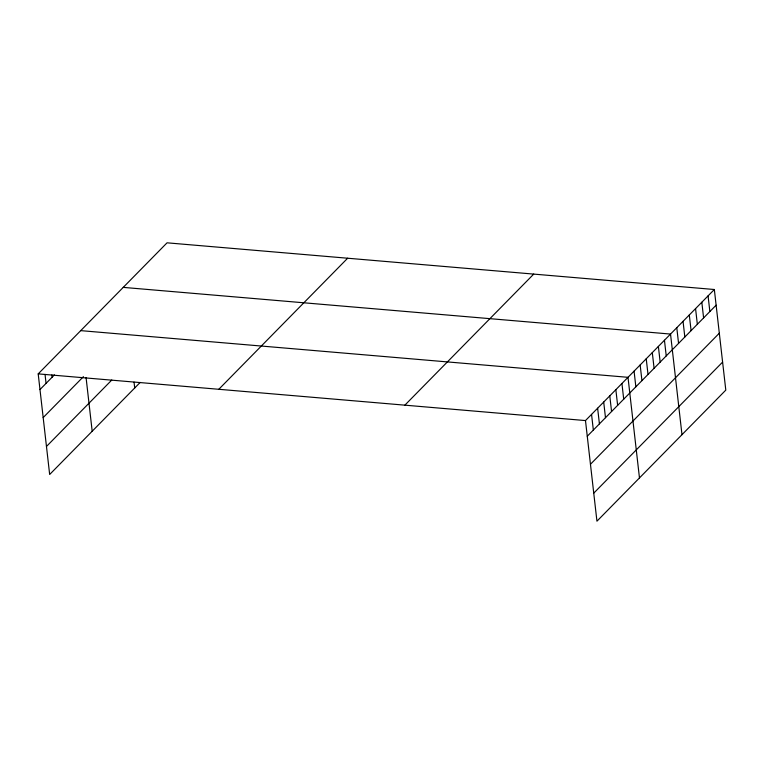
<?xml version="1.0" encoding="UTF-8"?>
<svg xmlns="http://www.w3.org/2000/svg" width="764" height="764" viewBox="0 0 764 764"><rect width="100%" height="100%" fill="white"/><g stroke="black" fill="none" stroke-linecap="round" stroke-linejoin="round"><path stroke-width="1.15" d="M140.184 382.42L49.66 474.492L38.2 373.882L167.058 242.818L714.34 289.508L725.8 390.118L596.942 521.182L585.482 420.572L714.34 289.508M39.986 389.554L54.416 374.876M43.176 417.583L83.429 376.652M46.47 446.462L111.773 380.042M218.8 389.287L347.658 258.222M404.872 405.159L533.73 274.095M587.268 436.234L716.126 305.18M590.457 464.273L719.316 333.209M593.752 493.152L722.61 362.088M123.243 287.379L670.525 334.069L681.985 434.678M80.726 330.631L627.998 377.32L639.468 477.93M38.2 373.882L585.482 420.572M708.075 295.869L709.861 311.54M701.82 302.238L703.606 317.91M695.565 308.599L697.341 324.27M689.3 314.969L691.086 330.64M683.045 321.338L684.831 337.01M676.78 327.699L678.566 343.37M664.451 340.247L666.237 355.919M658.377 346.426L660.163 362.098M652.303 352.605L654.089 368.277M646.229 358.784L648.015 374.456M640.156 364.963L641.941 380.634M634.072 371.142L635.858 386.813M621.925 383.499L623.711 399.171M615.851 389.678L617.637 405.35M609.777 395.857L611.563 411.529M603.703 402.036L605.489 417.707M597.629 408.215L599.415 423.886M591.556 414.394L593.341 430.056M134.044 382.153L134.712 387.988M86.084 377.664L92.186 431.24M51.876 374.952L52.133 377.196M45.038 374.417L46.06 383.375"/></g></svg>
